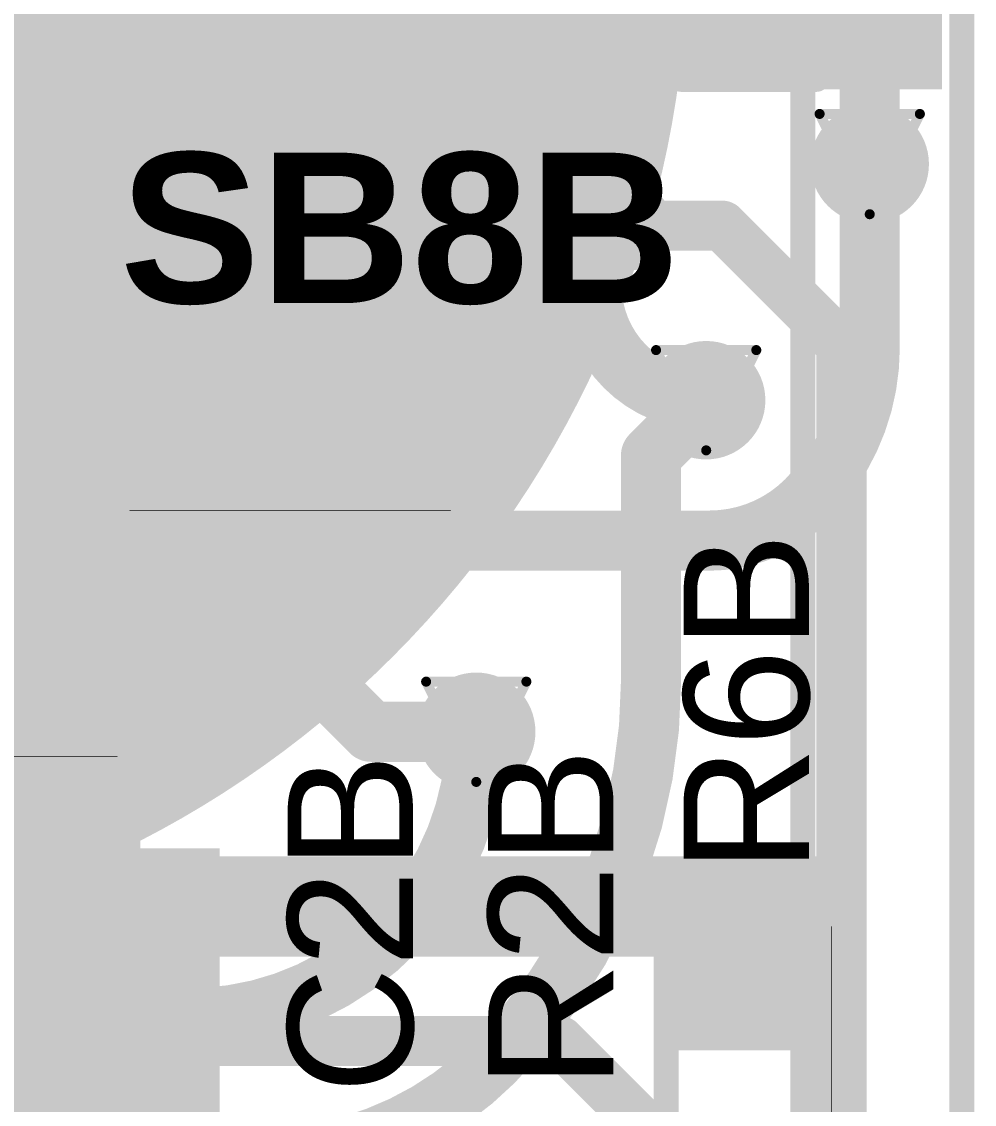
# Model space of a CAD drawing. Header units: inches. Extents: x -3.9 to 9.5, y -7 to 2.6.
# Drawn here: x -2.8265 to -2.6364, y -4.6912 to -4.4753 of the extents above; entities that cross this region are included whole.
import ezdxf

# ---------------------------------------------------------------- set-up
doc = ezdxf.new("R2010")
doc.units = ezdxf.units.IN
doc.header["$MEASUREMENT"] = 0
for name, color, linetype in [('Board Outline', 216, 'Continuous'), ('Bottom Layer', 5, 'Continuous'), ('Bottom Overlay', 54, 'Continuous'), ('Bottom Paste', 16, 'Continuous'), ('Bottom Solder', 6, 'Continuous'), ('Drill Drawing', 1, 'Continuous'), ('Top Layer', 1, 'Continuous'), ('Top Overlay', 2, 'Continuous'), ('Top Paste', 8, 'Continuous'), ('Top Solder', 216, 'Continuous'), ('Via Holes', 16, 'Continuous')]:
    doc.layers.add(name, color=color, linetype=linetype)
doc.styles.add('Arial', font='', dxfattribs={"height": 0.2})
doc.styles.add('Arial_Bold', font='', dxfattribs={"height": 0.2})
doc.styles.get('Arial').set_extended_font_data('Arial')
doc.styles.get('Arial_Bold').set_extended_font_data('Arial', bold=True)

# ---------------------------------------------------------------- blocks, each defined once
blk = doc.blocks.new('14_TSSOP_40')
at = {"layer": 'Top Layer'}
for points in [[(-0.1299212, 0.08562995), (-0.0885826, 0.08562995), (-0.0885826, 0.06791345), (-0.1299212, 0.06791345)], [(0.0885827, 0.08562995), (0.1299213, 0.08562995), (0.1299213, 0.06791345), (0.0885827, 0.06791345)], [(-0.1299212, 0.06003935), (-0.0885826, 0.06003935), (-0.0885826, 0.04232285), (-0.1299212, 0.04232285)], [(0.0885827, 0.06003945), (0.1299213, 0.06003945), (0.1299213, 0.04232295), (0.0885827, 0.04232295)], [(-0.1299212, 0.03444885), (-0.0885826, 0.03444885), (-0.0885826, 0.01673235), (-0.1299212, 0.01673235)], [(0.0885827, 0.03444885), (0.1299213, 0.03444885), (0.1299213, 0.01673235), (0.0885827, 0.01673235)], [(-0.1299212, 0.00885825), (-0.0885826, 0.00885825), (-0.0885826, -0.00885825), (-0.1299212, -0.00885825)], [(0.0885827, 0.00885835), (0.1299213, 0.00885835), (0.1299213, -0.00885815), (0.0885827, -0.00885815)], [(-0.1299212, -0.01673225), (-0.0885826, -0.01673225), (-0.0885826, -0.03444875), (-0.1299212, -0.03444875)], [(0.0885827, -0.01673225), (0.1299213, -0.01673225), (0.1299213, -0.03444875), (0.0885827, -0.03444875)], [(-0.1299212, -0.04232285), (-0.0885826, -0.04232285), (-0.0885826, -0.06003935), (-0.1299212, -0.06003935)], [(0.0885827, -0.04232275), (0.1299213, -0.04232275), (0.1299213, -0.06003925), (0.0885827, -0.06003925)], [(-0.1299212, -0.06791335), (-0.0885826, -0.06791335), (-0.0885826, -0.08562985), (-0.1299212, -0.08562985)], [(0.0885827, -0.06791335), (0.1299213, -0.06791335), (0.1299213, -0.08562985), (0.0885827, -0.08562985)]]:
    blk.add_hatch(color=1, dxfattribs=at).paths.add_polyline_path(points)
at = {"layer": 'Top Overlay'}
blk.add_hatch(color=2, dxfattribs=at).paths.add_polyline_path([(-0.0840002, 0.0679998), (-0.0730002, 0.0679998), (-0.0730002, 0.0859998), (-0.0840002, 0.0859998)])
at = {"layer": 'Top Paste'}
for points in [[(-0.1299212, 0.08562995), (-0.0885826, 0.08562995), (-0.0885826, 0.06791345), (-0.1299212, 0.06791345)], [(0.0885827, 0.08562995), (0.1299213, 0.08562995), (0.1299213, 0.06791345), (0.0885827, 0.06791345)], [(-0.1299212, 0.06003935), (-0.0885826, 0.06003935), (-0.0885826, 0.04232285), (-0.1299212, 0.04232285)], [(0.0885827, 0.06003945), (0.1299213, 0.06003945), (0.1299213, 0.04232295), (0.0885827, 0.04232295)], [(-0.1299212, 0.03444885), (-0.0885826, 0.03444885), (-0.0885826, 0.01673235), (-0.1299212, 0.01673235)], [(0.0885827, 0.03444885), (0.1299213, 0.03444885), (0.1299213, 0.01673235), (0.0885827, 0.01673235)], [(-0.1299212, 0.00885825), (-0.0885826, 0.00885825), (-0.0885826, -0.00885825), (-0.1299212, -0.00885825)], [(0.0885827, 0.00885835), (0.1299213, 0.00885835), (0.1299213, -0.00885815), (0.0885827, -0.00885815)], [(-0.1299212, -0.01673225), (-0.0885826, -0.01673225), (-0.0885826, -0.03444875), (-0.1299212, -0.03444875)], [(0.0885827, -0.01673225), (0.1299213, -0.01673225), (0.1299213, -0.03444875), (0.0885827, -0.03444875)], [(-0.1299212, -0.04232285), (-0.0885826, -0.04232285), (-0.0885826, -0.06003935), (-0.1299212, -0.06003935)], [(0.0885827, -0.04232275), (0.1299213, -0.04232275), (0.1299213, -0.06003925), (0.0885827, -0.06003925)], [(-0.1299212, -0.06791335), (-0.0885826, -0.06791335), (-0.0885826, -0.08562985), (-0.1299212, -0.08562985)], [(0.0885827, -0.06791335), (0.1299213, -0.06791335), (0.1299213, -0.08562985), (0.0885827, -0.08562985)]]:
    blk.add_hatch(color=8, dxfattribs=at).paths.add_polyline_path(points)
at = {"layer": 'Top Solder'}
for points in [[(-0.1339212, 0.08962995), (-0.0845826, 0.08962995), (-0.0845826, 0.06391345), (-0.1339212, 0.06391345)], [(0.0845827, 0.08962995), (0.1339213, 0.08962995), (0.1339213, 0.06391345), (0.0845827, 0.06391345)], [(-0.1339212, 0.06403935), (-0.0845826, 0.06403935), (-0.0845826, 0.03832285), (-0.1339212, 0.03832285)], [(0.0845827, 0.06403945), (0.1339213, 0.06403945), (0.1339213, 0.03832295), (0.0845827, 0.03832295)], [(-0.1339212, 0.03844885), (-0.0845826, 0.03844885), (-0.0845826, 0.01273235), (-0.1339212, 0.01273235)], [(0.0845827, 0.03844885), (0.1339213, 0.03844885), (0.1339213, 0.01273235), (0.0845827, 0.01273235)], [(-0.1339212, 0.01285825), (-0.0845826, 0.01285825), (-0.0845826, -0.01285825), (-0.1339212, -0.01285825)], [(0.0845827, 0.01285835), (0.1339213, 0.01285835), (0.1339213, -0.01285815), (0.0845827, -0.01285815)], [(-0.1339212, -0.01273225), (-0.0845826, -0.01273225), (-0.0845826, -0.03844875), (-0.1339212, -0.03844875)], [(0.0845827, -0.01273225), (0.1339213, -0.01273225), (0.1339213, -0.03844875), (0.0845827, -0.03844875)], [(-0.1339212, -0.03832285), (-0.0845826, -0.03832285), (-0.0845826, -0.06403935), (-0.1339212, -0.06403935)], [(0.0845827, -0.03832275), (0.1339213, -0.03832275), (0.1339213, -0.06403925), (0.0845827, -0.06403925)], [(-0.1339212, -0.06391335), (-0.0845826, -0.06391335), (-0.0845826, -0.08962985), (-0.1339212, -0.08962985)], [(0.0845827, -0.06391335), (0.1339213, -0.06391335), (0.1339213, -0.08962985), (0.0845827, -0.08962985)]]:
    blk.add_hatch(color=216, dxfattribs=at).paths.add_polyline_path(points)
at = {"layer": 'Top Overlay'}
for points in [[(-0.09, 0.1, 0.005, 0.005, 0), (-0.09, 0.092, 0.005, 0.005, 0)], [(0.0900001, 0.1, 0.005, 0.005, 0), (-0.09, 0.1, 0.005, 0.005, 0)], [(0.0900001, 0.1, 0.005, 0.005, 0), (0.0900001, 0.092, 0.005, 0.005, 0)], [(-0.141, 0.082, 0.007874, 0.007874, 0), (-0.141, 0.072, 0.007874, 0.007874, 0)], [(-0.136, 0.077, 0.007874, 0.007874, 0), (-0.141, 0.082, 0.007874, 0.007874, 0)], [(-0.136, 0.077, 0.007874, 0.007874, 0), (-0.141, 0.072, 0.007874, 0.007874, 0)], [(-0.09, -0.0919999, 0.005, 0.005, 0), (-0.09, -0.0999999, 0.005, 0.005, 0)], [(0.0900001, -0.0919999, 0.005, 0.005, 0), (0.0900001, -0.0999999, 0.005, 0.005, 0)], [(0.0900001, -0.0999999, 0.005, 0.005, 0), (-0.09, -0.0999999, 0.005, 0.005, 0)]]:
    blk.add_lwpolyline(points, format="xyseb", dxfattribs=at)
for points in [[(-0.09125, 0.1, 0.0025, 0.0025, 1), (-0.08875, 0.1, 0.0025, 0.0025, 1)], [(-0.09125, 0.1, 0.0025, 0.0025, 1), (-0.08875, 0.1, 0.0025, 0.0025, 1)], [(0.0887501, 0.1, 0.0025, 0.0025, 1), (0.0912501, 0.1, 0.0025, 0.0025, 1)], [(0.0887501, 0.1, 0.0025, 0.0025, 1), (0.0912501, 0.1, 0.0025, 0.0025, 1)], [(-0.09125, 0.092, 0.0025, 0.0025, 1), (-0.08875, 0.092, 0.0025, 0.0025, 1)], [(0.0887501, 0.092, 0.0025, 0.0025, 1), (0.0912501, 0.092, 0.0025, 0.0025, 1)], [(-0.1429685, 0.082, 0.003937, 0.003937, 1), (-0.1390315, 0.082, 0.003937, 0.003937, 1)], [(-0.1429685, 0.082, 0.003937, 0.003937, 1), (-0.1390315, 0.082, 0.003937, 0.003937, 1)], [(-0.1379685, 0.077, 0.003937, 0.003937, 1), (-0.1340315, 0.077, 0.003937, 0.003937, 1)], [(-0.1379685, 0.077, 0.003937, 0.003937, 1), (-0.1340315, 0.077, 0.003937, 0.003937, 1)], [(-0.1429685, 0.072, 0.003937, 0.003937, 1), (-0.1390315, 0.072, 0.003937, 0.003937, 1)], [(-0.1429685, 0.072, 0.003937, 0.003937, 1), (-0.1390315, 0.072, 0.003937, 0.003937, 1)], [(-0.09125, -0.0919999, 0.0025, 0.0025, 1), (-0.08875, -0.0919999, 0.0025, 0.0025, 1)], [(0.0887501, -0.0919999, 0.0025, 0.0025, 1), (0.0912501, -0.0919999, 0.0025, 0.0025, 1)], [(-0.09125, -0.0999999, 0.0025, 0.0025, 1), (-0.08875, -0.0999999, 0.0025, 0.0025, 1)], [(-0.09125, -0.0999999, 0.0025, 0.0025, 1), (-0.08875, -0.0999999, 0.0025, 0.0025, 1)], [(0.0887501, -0.0999999, 0.0025, 0.0025, 1), (0.0912501, -0.0999999, 0.0025, 0.0025, 1)], [(0.0887501, -0.0999999, 0.0025, 0.0025, 1), (0.0912501, -0.0999999, 0.0025, 0.0025, 1)]]:
    blk.add_lwpolyline(points, format="xyseb", close=True, dxfattribs=at)
blk = doc.blocks.new('S______B______0402_54')
at = {"layer": 'Top Layer'}
for points in [[(-0.0275, -0.0125), (-0.0275, 0.0125), (-0.009499999999999998, 0.0125), (-0.009500000000000001, -0.0125)], [(0.009499999999999998, -0.0125), (0.009500000000000001, 0.0125), (0.0275, 0.0125), (0.0275, -0.0125)]]:
    blk.add_hatch(color=1, dxfattribs=at).paths.add_polyline_path(points)
at = {"layer": 'Top Paste'}
for points in [[(-0.0275, -0.0125), (-0.0275, 0.0125), (-0.009499999999999998, 0.0125), (-0.009500000000000001, -0.0125)], [(0.009499999999999998, -0.0125), (0.009500000000000001, 0.0125), (0.0275, 0.0125), (0.0275, -0.0125)]]:
    blk.add_hatch(color=8, dxfattribs=at).paths.add_polyline_path(points)
at = {"layer": 'Top Solder'}
for points in [[(-0.0296654, -0.0146654), (-0.0296654, 0.0146654), (-0.007334599999999998, 0.0146654), (-0.007334600000000002, -0.0146654)], [(0.007334599999999998, -0.0146654), (0.007334600000000002, 0.0146654), (0.0296654, 0.0146654), (0.0296654, -0.0146654)]]:
    blk.add_hatch(color=216, dxfattribs=at).paths.add_polyline_path(points)
at = {"layer": 'Top Overlay'}
for points in [[(-0.031, -0.016, 0.005, 0.005, 0), (-0.031, 0.016, 0.005, 0.005, 0)], [(-0.031, 0.016, 0.005, 0.005, 0), (0.031, 0.016, 0.005, 0.005, 0)], [(0.031, -0.016, 0.005, 0.005, 0), (0.031, 0.016, 0.005, 0.005, 0)], [(-0.031, -0.016, 0.005, 0.005, 0), (0.031, -0.016, 0.005, 0.005, 0)], [(-0.032, -0.017, 0.000127, 0.000127, 0), (0.032, -0.017, 0.000127, 0.000127, 0)]]:
    blk.add_lwpolyline(points, format="xyseb", dxfattribs=at)
for points in [[(-0.03225, 0.016, 0.0025, 0.0025, 1), (-0.02975, 0.016, 0.0025, 0.0025, 1)], [(-0.03225, 0.016, 0.0025, 0.0025, 1), (-0.02975, 0.016, 0.0025, 0.0025, 1)], [(0.02975, 0.016, 0.0025, 0.0025, 1), (0.03225, 0.016, 0.0025, 0.0025, 1)], [(0.02975, 0.016, 0.0025, 0.0025, 1), (0.03225, 0.016, 0.0025, 0.0025, 1)], [(-0.03225, -0.016, 0.0025, 0.0025, 1), (-0.02975, -0.016, 0.0025, 0.0025, 1)], [(-0.03225, -0.016, 0.0025, 0.0025, 1), (-0.02975, -0.016, 0.0025, 0.0025, 1)], [(0.02975, -0.016, 0.0025, 0.0025, 1), (0.03225, -0.016, 0.0025, 0.0025, 1)], [(0.02975, -0.016, 0.0025, 0.0025, 1), (0.03225, -0.016, 0.0025, 0.0025, 1)], [(-0.0320317, -0.017, 6.35e-05, 6.35e-05, 1), (-0.0319683, -0.017, 6.35e-05, 6.35e-05, 1)], [(0.0319683, -0.017, 6.35e-05, 6.35e-05, 1), (0.0320317, -0.017, 6.35e-05, 6.35e-05, 1)]]:
    blk.add_lwpolyline(points, format="xyseb", close=True, dxfattribs=at)
blk = doc.blocks.new('R__0402_131')
at = {"layer": 'Top Layer'}
for points in [[(-0.0275, -0.0125), (-0.0275, 0.0125), (-0.009499999999999998, 0.0125), (-0.009500000000000001, -0.0125)], [(0.009499999999999998, -0.0125), (0.009500000000000001, 0.0125), (0.0275, 0.0125), (0.0275, -0.0125)]]:
    blk.add_hatch(color=1, dxfattribs=at).paths.add_polyline_path(points)
at = {"layer": 'Top Paste'}
for points in [[(-0.0275, -0.0125), (-0.0275, 0.0125), (-0.009499999999999998, 0.0125), (-0.009500000000000001, -0.0125)], [(0.009499999999999998, -0.0125), (0.009500000000000001, 0.0125), (0.0275, 0.0125), (0.0275, -0.0125)]]:
    blk.add_hatch(color=8, dxfattribs=at).paths.add_polyline_path(points)
at = {"layer": 'Top Solder'}
for points in [[(-0.0315, -0.0165), (-0.0315, 0.0165), (-0.005499999999999999, 0.0165), (-0.005500000000000001, -0.0165)], [(0.005499999999999999, -0.0165), (0.005500000000000001, 0.0165), (0.0315, 0.0165), (0.0315, -0.0165)]]:
    blk.add_hatch(color=216, dxfattribs=at).paths.add_polyline_path(points)
at = {"layer": 'Top Overlay'}
for points in [[(-0.031, -0.016, 0.005, 0.005, 0), (-0.031, 0.016, 0.005, 0.005, 0)], [(-0.031, 0.016, 0.005, 0.005, 0), (0.031, 0.016, 0.005, 0.005, 0)], [(0.031, -0.016, 0.005, 0.005, 0), (0.031, 0.016, 0.005, 0.005, 0)], [(-0.031, -0.016, 0.005, 0.005, 0), (0.031, -0.016, 0.005, 0.005, 0)], [(-0.032, -0.017, 0.000127, 0.000127, 0), (0.032, -0.017, 0.000127, 0.000127, 0)]]:
    blk.add_lwpolyline(points, format="xyseb", dxfattribs=at)
for points in [[(-0.03225, 0.016, 0.0025, 0.0025, 1), (-0.02975, 0.016, 0.0025, 0.0025, 1)], [(-0.03225, 0.016, 0.0025, 0.0025, 1), (-0.02975, 0.016, 0.0025, 0.0025, 1)], [(0.02975, 0.016, 0.0025, 0.0025, 1), (0.03225, 0.016, 0.0025, 0.0025, 1)], [(0.02975, 0.016, 0.0025, 0.0025, 1), (0.03225, 0.016, 0.0025, 0.0025, 1)], [(-0.03225, -0.016, 0.0025, 0.0025, 1), (-0.02975, -0.016, 0.0025, 0.0025, 1)], [(-0.03225, -0.016, 0.0025, 0.0025, 1), (-0.02975, -0.016, 0.0025, 0.0025, 1)], [(0.02975, -0.016, 0.0025, 0.0025, 1), (0.03225, -0.016, 0.0025, 0.0025, 1)], [(0.02975, -0.016, 0.0025, 0.0025, 1), (0.03225, -0.016, 0.0025, 0.0025, 1)], [(-0.0320317, -0.017, 6.35e-05, 6.35e-05, 1), (-0.0319683, -0.017, 6.35e-05, 6.35e-05, 1)], [(0.0319683, -0.017, 6.35e-05, 6.35e-05, 1), (0.0320317, -0.017, 6.35e-05, 6.35e-05, 1)]]:
    blk.add_lwpolyline(points, format="xyseb", close=True, dxfattribs=at)
blk = doc.blocks.new('R___0402_145')
at = {"layer": 'Top Layer'}
for points in [[(-0.0275, -0.0125), (-0.0275, 0.0125), (-0.009499999999999998, 0.0125), (-0.009500000000000001, -0.0125)], [(0.009499999999999998, -0.0125), (0.009500000000000001, 0.0125), (0.0275, 0.0125), (0.0275, -0.0125)]]:
    blk.add_hatch(color=1, dxfattribs=at).paths.add_polyline_path(points)
at = {"layer": 'Top Paste'}
for points in [[(-0.0275, -0.0125), (-0.0275, 0.0125), (-0.009499999999999998, 0.0125), (-0.009500000000000001, -0.0125)], [(0.009499999999999998, -0.0125), (0.009500000000000001, 0.0125), (0.0275, 0.0125), (0.0275, -0.0125)]]:
    blk.add_hatch(color=8, dxfattribs=at).paths.add_polyline_path(points)
at = {"layer": 'Top Solder'}
for points in [[(-0.0296654, -0.0146654), (-0.0296654, 0.0146654), (-0.007334599999999998, 0.0146654), (-0.007334600000000002, -0.0146654)], [(0.007334599999999998, -0.0146654), (0.007334600000000002, 0.0146654), (0.0296654, 0.0146654), (0.0296654, -0.0146654)]]:
    blk.add_hatch(color=216, dxfattribs=at).paths.add_polyline_path(points)
at = {"layer": 'Top Overlay'}
for points in [[(-0.031, 0.016, 0.005, 0.005, 0), (-0.031, -0.016, 0.005, 0.005, 0)], [(-0.031, 0.016, 0.005, 0.005, 0), (0.031, 0.016, 0.005, 0.005, 0)], [(0.031, 0.016, 0.005, 0.005, 0), (0.031, -0.016, 0.005, 0.005, 0)], [(-0.031, -0.016, 0.005, 0.005, 0), (0.031, -0.016, 0.005, 0.005, 0)], [(-0.032, -0.017, 0.000127, 0.000127, 0), (0.032, -0.017, 0.000127, 0.000127, 0)]]:
    blk.add_lwpolyline(points, format="xyseb", dxfattribs=at)
for points in [[(-0.03225, 0.016, 0.0025, 0.0025, 1), (-0.02975, 0.016, 0.0025, 0.0025, 1)], [(-0.03225, 0.016, 0.0025, 0.0025, 1), (-0.02975, 0.016, 0.0025, 0.0025, 1)], [(0.02975, 0.016, 0.0025, 0.0025, 1), (0.03225, 0.016, 0.0025, 0.0025, 1)], [(0.02975, 0.016, 0.0025, 0.0025, 1), (0.03225, 0.016, 0.0025, 0.0025, 1)], [(-0.03225, -0.016, 0.0025, 0.0025, 1), (-0.02975, -0.016, 0.0025, 0.0025, 1)], [(-0.03225, -0.016, 0.0025, 0.0025, 1), (-0.02975, -0.016, 0.0025, 0.0025, 1)], [(0.02975, -0.016, 0.0025, 0.0025, 1), (0.03225, -0.016, 0.0025, 0.0025, 1)], [(0.02975, -0.016, 0.0025, 0.0025, 1), (0.03225, -0.016, 0.0025, 0.0025, 1)], [(-0.0320317, -0.017, 6.35e-05, 6.35e-05, 1), (-0.0319683, -0.017, 6.35e-05, 6.35e-05, 1)], [(0.0319683, -0.017, 6.35e-05, 6.35e-05, 1), (0.0320317, -0.017, 6.35e-05, 6.35e-05, 1)]]:
    blk.add_lwpolyline(points, format="xyseb", close=True, dxfattribs=at)
blk = doc.blocks.new('_EMG________B_201')
at = {"layer": 'Bottom Layer'}
h = blk.add_hatch(color=5, dxfattribs=at)
edge = h.paths.add_edge_path()
edge.add_arc((-1.1e-06, 0.3931962), 0.1968504, 0, 360)
at = {"layer": 'Bottom Paste'}
h = blk.add_hatch(color=16, dxfattribs=at)
edge = h.paths.add_edge_path()
edge.add_arc((-1.1e-06, 0.3931962), 0.1968504, 0, 360)
at = {"layer": 'Bottom Solder'}
h = blk.add_hatch(color=6, dxfattribs=at)
edge = h.paths.add_edge_path()
edge.add_arc((-1.1e-06, 0.3931962), 0.2008504, 0, 360)
at = {"layer": 'Bottom Overlay'}
blk.add_lwpolyline([(0.2237505, -0.4317177, 0.005, 0.005, 0), (0.2237505, 0.4317242, 0.005, 0.005, 0)], format="xyseb", dxfattribs=at)
blk = doc.blocks.new('LED_0603_208')
at = {"layer": 'Top Layer'}
for points in [[(-0.03937, 0.01968505), (-0.019685, 0.01968505), (-0.019685, -0.01968505), (-0.03937, -0.01968505)], [(0.0196851, 0.01968505), (0.0393701, 0.01968505), (0.0393701, -0.01968505), (0.0196851, -0.01968505)]]:
    blk.add_hatch(color=1, dxfattribs=at).paths.add_polyline_path(points)
at = {"layer": 'Top Overlay'}
blk.add_hatch(color=2, dxfattribs=at).paths.add_polyline_path([(0.044, -0.0259999), (0.0689998, -0.0259999), (0.0689998, 0.0260001), (0.044, 0.0260001)])
at = {"layer": 'Top Paste'}
for points in [[(-0.03937, 0.01968505), (-0.019685, 0.01968505), (-0.019685, -0.01968505), (-0.03937, -0.01968505)], [(0.0196851, 0.01968505), (0.0393701, 0.01968505), (0.0393701, -0.01968505), (0.0196851, -0.01968505)]]:
    blk.add_hatch(color=8, dxfattribs=at).paths.add_polyline_path(points)
at = {"layer": 'Top Solder'}
for points in [[(-0.04337, 0.02368505), (-0.015685, 0.02368505), (-0.015685, -0.02368505), (-0.04337, -0.02368505)], [(0.0156851, 0.02368505), (0.0433701, 0.02368505), (0.0433701, -0.02368505), (0.0156851, -0.02368505)]]:
    blk.add_hatch(color=216, dxfattribs=at).paths.add_polyline_path(points)
at = {"layer": 'Top Overlay'}
for points in [[(-0.044, 0.024, 0.005, 0.005, 0), (-0.017, 0.024, 0.005, 0.005, 0)], [(-0.044, -0.024, 0.005, 0.005, 0), (-0.044, 0.024, 0.005, 0.005, 0)], [(0.017, 0.024, 0.005, 0.005, 0), (0.0440001, 0.024, 0.005, 0.005, 0)], [(0.0440001, -0.024, 0.005, 0.005, 0), (0.0440001, 0.024, 0.005, 0.005, 0)], [(-0.044, -0.024, 0.005, 0.005, 0), (-0.017, -0.024, 0.005, 0.005, 0)], [(0.017, -0.024, 0.005, 0.005, 0), (0.0440001, -0.024, 0.005, 0.005, 0)]]:
    blk.add_lwpolyline(points, format="xyseb", dxfattribs=at)
for points in [[(-0.04525, 0.024, 0.0025, 0.0025, 1), (-0.04275, 0.024, 0.0025, 0.0025, 1)], [(-0.04525, 0.024, 0.0025, 0.0025, 1), (-0.04275, 0.024, 0.0025, 0.0025, 1)], [(-0.01825, 0.024, 0.0025, 0.0025, 1), (-0.01575, 0.024, 0.0025, 0.0025, 1)], [(0.01575, 0.024, 0.0025, 0.0025, 1), (0.01825, 0.024, 0.0025, 0.0025, 1)], [(0.0427501, 0.024, 0.0025, 0.0025, 1), (0.0452501, 0.024, 0.0025, 0.0025, 1)], [(0.0427501, 0.024, 0.0025, 0.0025, 1), (0.0452501, 0.024, 0.0025, 0.0025, 1)], [(-0.04525, -0.024, 0.0025, 0.0025, 1), (-0.04275, -0.024, 0.0025, 0.0025, 1)], [(-0.04525, -0.024, 0.0025, 0.0025, 1), (-0.04275, -0.024, 0.0025, 0.0025, 1)], [(-0.01825, -0.024, 0.0025, 0.0025, 1), (-0.01575, -0.024, 0.0025, 0.0025, 1)], [(0.01575, -0.024, 0.0025, 0.0025, 1), (0.01825, -0.024, 0.0025, 0.0025, 1)], [(0.0427501, -0.024, 0.0025, 0.0025, 1), (0.0452501, -0.024, 0.0025, 0.0025, 1)], [(0.0427501, -0.024, 0.0025, 0.0025, 1), (0.0452501, -0.024, 0.0025, 0.0025, 1)]]:
    blk.add_lwpolyline(points, format="xyseb", close=True, dxfattribs=at)

msp = doc.modelspace()

# ---------------------------------------------------------------- hatches: boundary and pattern name
at = {"layer": 'Bottom Layer'}
h = msp.add_hatch(color=5, dxfattribs=at)
edge = h.paths.add_edge_path()
edge.add_arc((-2.6572842, -4.5036874), 0.011811, 0, 360)
h = msp.add_hatch(color=5, dxfattribs=at)
edge = h.paths.add_edge_path()
edge.add_arc((-2.6899162, -4.5507837), 0.011811, 0, 360)
h = msp.add_hatch(color=5, dxfattribs=at)
edge = h.paths.add_edge_path()
edge.add_arc((-2.7357887, -4.6169112), 0.011811, 0, 360)
at = {"layer": 'Top Layer'}
for points in [[(-2.6938963, -4.4867837), (-2.6628963, -4.4867837), (-2.6628963, -4.3987837), (-2.6938963, -4.3987837)], [(-2.7649162, -4.5847837), (-2.7309162, -4.5847837), (-2.7309162, -4.4427837), (-2.7649162, -4.4427837)], [(-2.8338021, -4.6603979), (-2.8028021, -4.6603979), (-2.8028021, -4.5917837), (-2.8338021, -4.5917837)], [(-2.8329162, -4.6617837), (-2.6669162, -4.6617837), (-2.6669162, -4.6417837), (-2.8329162, -4.6417837)], [(-2.6979162, -4.6797837), (-2.6669162, -4.6797837), (-2.6669162, -4.6417837), (-2.6979162, -4.6417837)]]:
    msp.add_hatch(color=1, dxfattribs=at).paths.add_polyline_path(points)
h = msp.add_hatch(color=1, dxfattribs=at)
edge = h.paths.add_edge_path()
edge.add_arc((-2.6572842, -4.5036874), 0.011811, 0, 360)
h = msp.add_hatch(color=1, dxfattribs=at)
edge = h.paths.add_edge_path()
edge.add_arc((-2.6899162, -4.5507837), 0.011811, 0, 360)
h = msp.add_hatch(color=1, dxfattribs=at)
edge = h.paths.add_edge_path()
edge.add_arc((-2.7357887, -4.6169112), 0.011811, 0, 360)
at = {"layer": 'Via Holes'}
h = msp.add_hatch(color=7, dxfattribs=at)
edge = h.paths.add_edge_path()
edge.add_arc((-2.6572842, -4.5036874), 0.0059055, 0, 360)
h = msp.add_hatch(color=7, dxfattribs=at)
edge = h.paths.add_edge_path()
edge.add_arc((-2.6899162, -4.5507837), 0.0059055, 0, 360)
h = msp.add_hatch(color=7, dxfattribs=at)
edge = h.paths.add_edge_path()
edge.add_arc((-2.7357887, -4.6169112), 0.0059055, 0, 360)

# ---------------------------------------------------------------- linework, layer by layer
at = {"layer": 'Board Outline'}
msp.add_lwpolyline([(-2.6389176, -4.4233231, 0.005, 0.005, 0), (-2.6389162, -5.2837858, 0.005, 0.005, 0)], format="xyseb", dxfattribs=at)
at = {"layer": 'Bottom Layer'}
for points in [[(-2.6572842, -4.5036874, 0.012, 0.012, 0), (-2.6572842, -4.4004222, 0.012, 0.012, 0)], [(-2.8382846, -4.5159752, 0.018, 0.018, 0), (-2.7057258, -4.5159752, 0.018, 0.018, 0)], [(-2.7057258, -4.5159752, 0.01, 0.01, 0), (-2.6867247, -4.5159752, 0.01, 0.01, 0)], [(-2.6867247, -4.5159752, 0.01, 0.01, 0), (-2.6629162, -4.5397837, 0.01, 0.01, 0)], [(-2.6629162, -4.7587837, 0.01, 0.01, 0), (-2.6629162, -4.5397837, 0.01, 0.01, 0)], [(-2.7009162, -4.5617837, 0.012, 0.012, 0), (-2.6899162, -4.5507837, 0.012, 0.012, 0)], [(-2.7009162, -4.6067837, 0.012, 0.012, 0), (-2.7009162, -4.5617837, 0.012, 0.012, 0)], [(-2.7009163, -4.6067837, 0.012, 0.012, -0.1989125263863488), (-2.7323625, -4.6827005, 0.012, 0.012, 0)], [(-2.7009163, -4.6067835, 0.012, 0.012, 0), (-2.7009162, -4.6067837, 0.012, 0.012, 0)], [(-2.7357888, -4.6169113, 0.012, 0.012, -0.4270878916313132), (-2.7954031, -4.6739726, 0.012, 0.012, 0)], [(-2.8589163, -4.6739727, 0.012, 0.012, 0), (-2.7954031, -4.6739727, 0.012, 0.012, 0)], [(-2.7323626, -4.6827004, 0.012, 0.012, -0.148564960921122), (-2.766201, -4.7007682, 0.012, 0.012, 0)]]:
    msp.add_lwpolyline(points, format="xyseb", dxfattribs=at)
for points in [[(-2.6602842, -4.5036874, 0.006, 0.006, 1), (-2.6542842, -4.5036874, 0.006, 0.006, 1)], [(-2.7102258, -4.5159752, 0.009, 0.009, 1), (-2.7012258, -4.5159752, 0.009, 0.009, 1)], [(-2.7082258, -4.5159752, 0.005, 0.005, 1), (-2.7032258, -4.5159752, 0.005, 0.005, 1)], [(-2.6892247, -4.5159752, 0.005, 0.005, 1), (-2.6842247, -4.5159752, 0.005, 0.005, 1)], [(-2.6892247, -4.5159752, 0.005, 0.005, 1), (-2.6842247, -4.5159752, 0.005, 0.005, 1)], [(-2.6654162, -4.5397837, 0.005, 0.005, 1), (-2.6604162, -4.5397837, 0.005, 0.005, 1)], [(-2.6654162, -4.5397837, 0.005, 0.005, 1), (-2.6604162, -4.5397837, 0.005, 0.005, 1)], [(-2.6929162, -4.5507837, 0.006, 0.006, 1), (-2.6869162, -4.5507837, 0.006, 0.006, 1)], [(-2.7039162, -4.5617837, 0.006, 0.006, 1), (-2.6979162, -4.5617837, 0.006, 0.006, 1)], [(-2.7039162, -4.5617837, 0.006, 0.006, 1), (-2.6979162, -4.5617837, 0.006, 0.006, 1)], [(-2.7039163, -4.6067835, 0.006, 0.006, 1), (-2.6979163, -4.6067835, 0.006, 0.006, 1)], [(-2.7039163, -4.6067837, 0.006, 0.006, 1), (-2.6979163, -4.6067837, 0.006, 0.006, 1)], [(-2.7039162, -4.6067837, 0.006, 0.006, 1), (-2.6979162, -4.6067837, 0.006, 0.006, 1)], [(-2.7039162, -4.6067837, 0.006, 0.006, 1), (-2.6979162, -4.6067837, 0.006, 0.006, 1)], [(-2.7387888, -4.6169113, 0.006, 0.006, 1), (-2.7327888, -4.6169113, 0.006, 0.006, 1)], [(-2.7984031, -4.6739726, 0.006, 0.006, 1), (-2.7924031, -4.6739726, 0.006, 0.006, 1)], [(-2.7984031, -4.6739727, 0.006, 0.006, 1), (-2.7924031, -4.6739727, 0.006, 0.006, 1)], [(-2.7353626, -4.6827004, 0.006, 0.006, 1), (-2.7293626, -4.6827004, 0.006, 0.006, 1)], [(-2.7353625, -4.6827005, 0.006, 0.006, 1), (-2.7293625, -4.6827005, 0.006, 0.006, 1)]]:
    msp.add_lwpolyline(points, format="xyseb", close=True, dxfattribs=at)
at = {"layer": 'Drill Drawing'}
for points in [[(-2.6672842, -4.4936874, 0.002, 0.002, 0), (-2.6472842, -4.4936874, 0.002, 0.002, 0)], [(-2.6672842, -4.4936874, 0.002, 0.002, 0), (-2.6572842, -4.5136874, 0.002, 0.002, 0)], [(-2.6572842, -4.5136874, 0.002, 0.002, 0), (-2.6472842, -4.4936874, 0.002, 0.002, 0)], [(-2.6999162, -4.5407837, 0.002, 0.002, 0), (-2.6799162, -4.5407837, 0.002, 0.002, 0)], [(-2.6999162, -4.5407837, 0.002, 0.002, 0), (-2.6899162, -4.5607837, 0.002, 0.002, 0)], [(-2.6899162, -4.5607837, 0.002, 0.002, 0), (-2.6799162, -4.5407837, 0.002, 0.002, 0)], [(-2.7457887, -4.6069112, 0.002, 0.002, 0), (-2.7257887, -4.6069112, 0.002, 0.002, 0)], [(-2.7457887, -4.6069112, 0.002, 0.002, 0), (-2.7357887, -4.6269112, 0.002, 0.002, 0)], [(-2.7357887, -4.6269112, 0.002, 0.002, 0), (-2.7257887, -4.6069112, 0.002, 0.002, 0)]]:
    msp.add_lwpolyline(points, format="xyseb", dxfattribs=at)
for points in [[(-2.6677842, -4.4936874, 0.001, 0.001, 1), (-2.6667842, -4.4936874, 0.001, 0.001, 1)], [(-2.6677842, -4.4936874, 0.001, 0.001, 1), (-2.6667842, -4.4936874, 0.001, 0.001, 1)], [(-2.6477842, -4.4936874, 0.001, 0.001, 1), (-2.6467842, -4.4936874, 0.001, 0.001, 1)], [(-2.6477842, -4.4936874, 0.001, 0.001, 1), (-2.6467842, -4.4936874, 0.001, 0.001, 1)], [(-2.6577842, -4.5136874, 0.001, 0.001, 1), (-2.6567842, -4.5136874, 0.001, 0.001, 1)], [(-2.6577842, -4.5136874, 0.001, 0.001, 1), (-2.6567842, -4.5136874, 0.001, 0.001, 1)], [(-2.7004162, -4.5407837, 0.001, 0.001, 1), (-2.6994162, -4.5407837, 0.001, 0.001, 1)], [(-2.7004162, -4.5407837, 0.001, 0.001, 1), (-2.6994162, -4.5407837, 0.001, 0.001, 1)], [(-2.6804162, -4.5407837, 0.001, 0.001, 1), (-2.6794162, -4.5407837, 0.001, 0.001, 1)], [(-2.6804162, -4.5407837, 0.001, 0.001, 1), (-2.6794162, -4.5407837, 0.001, 0.001, 1)], [(-2.6904162, -4.5607837, 0.001, 0.001, 1), (-2.6894162, -4.5607837, 0.001, 0.001, 1)], [(-2.6904162, -4.5607837, 0.001, 0.001, 1), (-2.6894162, -4.5607837, 0.001, 0.001, 1)], [(-2.7462887, -4.6069112, 0.001, 0.001, 1), (-2.7452887, -4.6069112, 0.001, 0.001, 1)], [(-2.7462887, -4.6069112, 0.001, 0.001, 1), (-2.7452887, -4.6069112, 0.001, 0.001, 1)], [(-2.7262887, -4.6069112, 0.001, 0.001, 1), (-2.7252887, -4.6069112, 0.001, 0.001, 1)], [(-2.7262887, -4.6069112, 0.001, 0.001, 1), (-2.7252887, -4.6069112, 0.001, 0.001, 1)], [(-2.7362887, -4.6269112, 0.001, 0.001, 1), (-2.7352887, -4.6269112, 0.001, 0.001, 1)], [(-2.7362887, -4.6269112, 0.001, 0.001, 1), (-2.7352887, -4.6269112, 0.001, 0.001, 1)]]:
    msp.add_lwpolyline(points, format="xyseb", close=True, dxfattribs=at)
at = {"layer": 'Top Layer'}
for points in [[(-2.7127792, -4.5279207, 0.012, 0.012, 0), (-2.7127792, -4.4367832, 0.012, 0.012, 0)], [(-2.6572842, -4.5402874, 0.012, 0.012, 0), (-2.6572842, -4.5036874, 0.012, 0.012, 0)], [(-2.7569162, -4.5277837, 0.015, 0.015, 0), (-2.7479162, -4.5367837, 0.015, 0.015, 0)], [(-2.6899162, -4.5507837, 0.012, 0.012, -0.4142135623730951), (-2.7127792, -4.5279207, 0.012, 0.012, 0)], [(-2.6572842, -4.5402874, 0.012, 0.012, -0.198912367379658), (-2.6699162, -4.5707837, 0.012, 0.012, 0)], [(-2.7914162, -4.5822837, 0.012, 0.012, 0), (-2.7914162, -4.5557837, 0.012, 0.012, 0)], [(-2.7544162, -4.570334, 0.012, 0.012, 0), (-2.7544162, -4.5557837, 0.012, 0.012, 0)], [(-2.7509162, -4.5787837, 0.012, 0.012, -0.1989119397549555), (-2.7544162, -4.570334, 0.012, 0.012, 0)], [(-2.6699162, -4.5707837, 0.012, 0.012, -0.198912367379658), (-2.6892299, -4.5787837, 0.012, 0.012, 0)], [(-2.7509162, -4.5787837, 0.012, 0.012, 0), (-2.6892299, -4.5787837, 0.012, 0.012, 0)], [(-2.7914162, -4.5822837, 0.012, 0.012, 0), (-2.7567887, -4.6169112, 0.012, 0.012, 0)], [(-2.8208964, -4.6467837, 0.01, 0.01, 0), (-2.8208964, -4.6047837, 0.01, 0.01, 0)], [(-2.7567887, -4.6169112, 0.012, 0.012, 0), (-2.7357887, -4.6169112, 0.012, 0.012, 0)], [(-2.8208964, -4.6467837, 0.01, 0.01, 0), (-2.814668, -4.6530121, 0.01, 0.01, 0)], [(-2.814668, -4.6530121, 0.01, 0.01, 0), (-2.8116445, -4.6530121, 0.01, 0.01, 0)], [(-2.8116445, -4.6786026, 0.01, 0.01, 0), (-2.7190973, -4.6786026, 0.01, 0.01, 0)], [(-2.7190973, -4.6786026, 0.01, 0.01, 0), (-2.6969163, -4.7007836, 0.01, 0.01, 0)]]:
    msp.add_lwpolyline(points, format="xyseb", dxfattribs=at)
for points in [[(-2.6602842, -4.5036874, 0.006, 0.006, 1), (-2.6542842, -4.5036874, 0.006, 0.006, 1)], [(-2.7606662, -4.5277837, 0.0075, 0.0075, 1), (-2.7531662, -4.5277837, 0.0075, 0.0075, 1)], [(-2.7157792, -4.5279207, 0.006, 0.006, 1), (-2.7097792, -4.5279207, 0.006, 0.006, 1)], [(-2.7157792, -4.5279207, 0.006, 0.006, 1), (-2.7097792, -4.5279207, 0.006, 0.006, 1)], [(-2.7516662, -4.5367837, 0.0075, 0.0075, 1), (-2.7441662, -4.5367837, 0.0075, 0.0075, 1)], [(-2.6602842, -4.5402874, 0.006, 0.006, 1), (-2.6542842, -4.5402874, 0.006, 0.006, 1)], [(-2.6602842, -4.5402874, 0.006, 0.006, 1), (-2.6542842, -4.5402874, 0.006, 0.006, 1)], [(-2.6929162, -4.5507837, 0.006, 0.006, 1), (-2.6869162, -4.5507837, 0.006, 0.006, 1)], [(-2.7944162, -4.5557837, 0.006, 0.006, 1), (-2.7884162, -4.5557837, 0.006, 0.006, 1)], [(-2.7574162, -4.5557837, 0.006, 0.006, 1), (-2.7514162, -4.5557837, 0.006, 0.006, 1)], [(-2.7574162, -4.570334, 0.006, 0.006, 1), (-2.7514162, -4.570334, 0.006, 0.006, 1)], [(-2.7574162, -4.570334, 0.006, 0.006, 1), (-2.7514162, -4.570334, 0.006, 0.006, 1)], [(-2.6729162, -4.5707837, 0.006, 0.006, 1), (-2.6669162, -4.5707837, 0.006, 0.006, 1)], [(-2.6729162, -4.5707837, 0.006, 0.006, 1), (-2.6669162, -4.5707837, 0.006, 0.006, 1)], [(-2.7539162, -4.5787837, 0.006, 0.006, 1), (-2.7479162, -4.5787837, 0.006, 0.006, 1)], [(-2.7539162, -4.5787837, 0.006, 0.006, 1), (-2.7479162, -4.5787837, 0.006, 0.006, 1)], [(-2.6922299, -4.5787837, 0.006, 0.006, 1), (-2.6862299, -4.5787837, 0.006, 0.006, 1)], [(-2.6922299, -4.5787837, 0.006, 0.006, 1), (-2.6862299, -4.5787837, 0.006, 0.006, 1)], [(-2.7944162, -4.5822837, 0.006, 0.006, 1), (-2.7884162, -4.5822837, 0.006, 0.006, 1)], [(-2.7944162, -4.5822837, 0.006, 0.006, 1), (-2.7884162, -4.5822837, 0.006, 0.006, 1)], [(-2.8233964, -4.6047837, 0.005, 0.005, 1), (-2.8183964, -4.6047837, 0.005, 0.005, 1)], [(-2.7597887, -4.6169112, 0.006, 0.006, 1), (-2.7537887, -4.6169112, 0.006, 0.006, 1)], [(-2.7597887, -4.6169112, 0.006, 0.006, 1), (-2.7537887, -4.6169112, 0.006, 0.006, 1)], [(-2.7387887, -4.6169112, 0.006, 0.006, 1), (-2.7327887, -4.6169112, 0.006, 0.006, 1)], [(-2.8233964, -4.6467837, 0.005, 0.005, 1), (-2.8183964, -4.6467837, 0.005, 0.005, 1)], [(-2.8233964, -4.6467837, 0.005, 0.005, 1), (-2.8183964, -4.6467837, 0.005, 0.005, 1)], [(-2.817168, -4.6530121, 0.005, 0.005, 1), (-2.812168, -4.6530121, 0.005, 0.005, 1)], [(-2.817168, -4.6530121, 0.005, 0.005, 1), (-2.812168, -4.6530121, 0.005, 0.005, 1)], [(-2.8141445, -4.6530121, 0.005, 0.005, 1), (-2.8091445, -4.6530121, 0.005, 0.005, 1)], [(-2.8141445, -4.6786026, 0.005, 0.005, 1), (-2.8091445, -4.6786026, 0.005, 0.005, 1)], [(-2.7215973, -4.6786026, 0.005, 0.005, 1), (-2.7165973, -4.6786026, 0.005, 0.005, 1)], [(-2.7215973, -4.6786026, 0.005, 0.005, 1), (-2.7165973, -4.6786026, 0.005, 0.005, 1)]]:
    msp.add_lwpolyline(points, format="xyseb", close=True, dxfattribs=at)

# ---------------------------------------------------------------- block references
for name, p in [('_EMG________B_201', (-2.8944052, -4.8530497)), ('LED_0603_208', (-2.7118962, -4.4627837)), ('S______B______0402_54', (-2.7729162, -4.5557837)), ('R__0402_131', (-2.8393962, -4.6047837))]:
    msp.add_blockref(name, p)
for name, p, rotation in [('14_TSSOP_40', (-2.9208962, -4.7297837), 180), ('R___0402_145', (-2.6818962, -4.6877837), 90)]:
    msp.add_blockref(name, p, dxfattribs=dict(rotation=rotation))

# ---------------------------------------------------------------- texts
at = {"layer": 'Top Overlay', "style": 'Arial_Bold'}
msp.add_text('SB8B', height=0.03, dxfattribs=at).set_placement((-2.806884, -4.5314065))
at = {"layer": 'Top Overlay', "style": 'Arial'}
for s, p in [('R6B', (-2.6694203, -4.6451062)), ('C2B', (-2.7484203, -4.6891062)), ('R2B', (-2.7084203, -4.6881062))]:
    msp.add_text(s, height=0.025, rotation=90, dxfattribs=at).set_placement(p)

doc.saveas('drawing.dxf')
